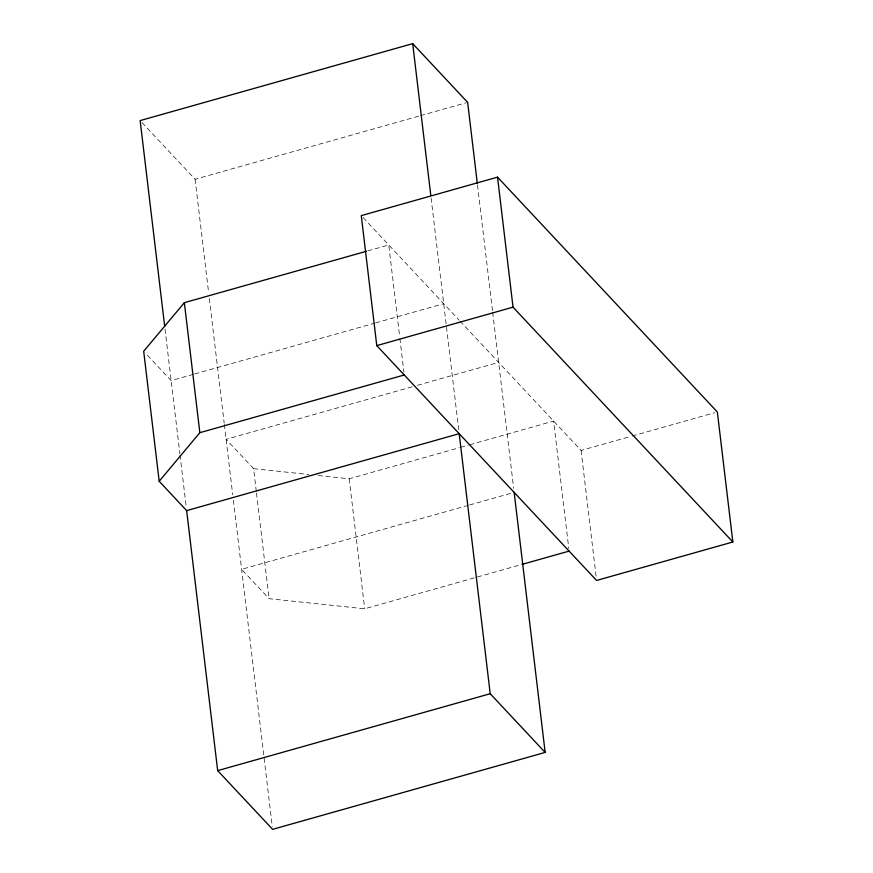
<?xml version="1.0" encoding="UTF-8"?>
<svg xmlns="http://www.w3.org/2000/svg" width="873" height="873" viewBox="0 0 873 873"><rect width="100%" height="100%" fill="white"/><g stroke="black" fill="none" stroke-linecap="round" stroke-linejoin="round"><path stroke-width="0.65" stroke-dasharray="4.37 3.27" d="M142.015 122.569L195.105 179.281L419.16 116.044M420.47 115.672L466.335 102.73M367.784 250.889L388.747 244.975L399.725 337.065M193.435 374.321L171.163 380.606L146.435 354.187M194.744 373.95L374.255 323.283M375.565 322.912L443.702 303.673M412.165 386.794L226.107 439.315L253.585 468.659L256.335 491.685M417.414 385.309L498.647 362.382M318.219 475.501L349.2 478.786L459.263 447.718M460.573 447.347L468.43 445.132M469.739 444.761L553.602 421.092L568.781 548.386M459.995 321.089L581.08 450.435L630.863 436.38M632.172 436.02L714.725 412.711M468.288 505.336L241.614 569.327L269.091 598.682L364.696 608.797L520.624 564.787M469.598 504.965L514.153 492.394M253.585 468.659L308.802 474.508M363.135 217.606L459.067 320.096M581.08 450.435L596.259 577.74M477.498 184.967L492.514 310.919M492.678 312.272L513.662 488.334M431.098 198.04L458.718 429.625M399.889 338.418L403.926 372.28M349.2 478.786L364.696 608.797M256.487 493.038L269.091 598.682M195.105 179.281L208.669 293.044M209.313 298.468L224.175 423.056M224.339 424.409L232.731 494.838M233.375 500.251L272.3 826.644M165.019 329.143L179.882 453.742M180.045 455.095L186.342 507.911"/><path stroke-width="1.31" d="M366.474 251.26L184.345 302.669L143.685 351.252L159.192 481.263L186.658 510.618L217.672 770.641L272.616 829.35L545.156 752.417L514.153 492.394M159.192 481.263L199.841 432.681L404.254 374.986M477.335 183.614L467.644 102.359L412.689 43.65L140.149 120.583L164.702 326.437M497.534 177.154L361.269 215.62L376.776 345.632L596.575 580.458L732.851 541.991L717.344 411.98L497.534 177.154L513.04 307.165L732.851 541.991M376.776 345.632L513.04 307.165M186.658 510.618L459.198 433.685L490.211 693.719L545.156 752.417M521.934 564.416L569.098 551.103M217.672 770.641L490.211 693.719M412.689 43.65L430.782 195.334M184.345 302.669L199.841 432.681"/></g></svg>
